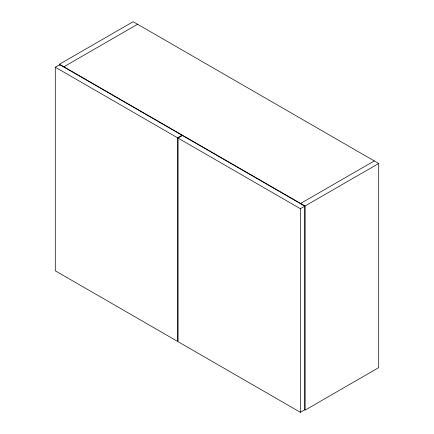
<?xml version="1.0" encoding="UTF-8"?>
<svg xmlns="http://www.w3.org/2000/svg" width="434" height="434" viewBox="0 0 434 434"><rect width="100%" height="100%" fill="white"/><g stroke="black" fill="none" stroke-linecap="round" stroke-linejoin="round"><path stroke-width="0.65" d="M59.469 64.232L133.14 21.7L378.708 163.477L378.708 367.641L305.037 410.173L305.037 206.009L59.469 64.232L59.469 65.583M55.292 67.21L59.713 64.661L182.009 135.262L177.587 137.817L55.292 67.21L55.292 270.805L177.587 341.412L177.587 137.817M63.89 66.787L137.556 24.25M178.076 138.099L182.497 135.549L304.793 206.15L304.793 409.75L300.371 412.3L178.076 341.694L178.076 138.099L300.371 208.705L304.793 206.15M300.616 203.459L374.287 160.927M305.037 206.009L378.708 163.477M300.371 208.705L300.371 412.3"/></g></svg>
